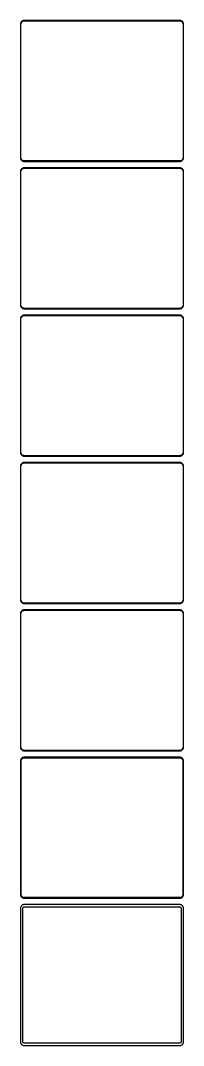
# Model space of a CAD drawing. Header units: metres. Extents: x -112 to 112, y 2963 to 6013.
# Drawn here: x -112 to 112, y 2963 to 4381 of the extents above; entities that cross this region are included whole.
import ezdxf

# ---------------------------------------------------------------- set-up
doc = ezdxf.new("R2010")
doc.units = ezdxf.units.M

msp = doc.modelspace()

# ---------------------------------------------------------------- linework, layer by layer
for p, q in [((-112.461, 4377.13), (-112.5, 4376.5)), ((-112.5, 4376.5), (-112.5, 4191.5)), ((-112.343, 4377.74), (-112.461, 4377.13)), ((-112.149, 4378.34), (-112.343, 4377.74)), ((-111.882, 4378.91), (-112.149, 4378.34)), ((-112, 4376.25), (-111.963, 4376.85)), ((-112, 4191.75), (-112, 4376.25)), ((-111.963, 4376.85), (-111.851, 4377.43)), ((-111.545, 4379.44), (-111.882, 4378.91)), ((-111.851, 4377.43), (-111.666, 4378)), ((-111.666, 4378), (-111.412, 4378.54)), ((-111.145, 4379.92), (-111.545, 4379.44)), ((-111.412, 4378.54), (-111.093, 4379.04)), ((-110.687, 4380.35), (-111.145, 4379.92)), ((-111.093, 4379.04), (-110.713, 4379.5)), ((-110.713, 4379.5), (-110.278, 4379.91)), ((-110.179, 4380.72), (-110.687, 4380.35)), ((-110.278, 4379.91), (-109.795, 4380.26)), ((-109.629, 4381.02), (-110.179, 4380.72)), ((-109.795, 4380.26), (-109.272, 4380.55)), ((-109.045, 4381.26), (-109.629, 4381.02)), ((-109.272, 4380.55), (-108.718, 4380.77)), ((-108.437, 4381.41), (-109.045, 4381.26)), ((-108.718, 4380.77), (-108.14, 4380.92)), ((-107.814, 4381.49), (-108.437, 4381.41)), ((-108.14, 4380.92), (-107.548, 4380.99)), ((107.814, 4381.49), (-107.814, 4381.49)), ((-107.548, 4380.99), (107.548, 4380.99)), ((107.548, 4380.99), (108.14, 4380.92)), ((108.437, 4381.41), (107.814, 4381.49)), ((108.14, 4380.92), (108.718, 4380.77)), ((109.045, 4381.26), (108.437, 4381.41)), ((108.718, 4380.77), (109.272, 4380.55)), ((109.629, 4381.02), (109.045, 4381.26)), ((109.272, 4380.55), (109.795, 4380.26)), ((110.179, 4380.72), (109.629, 4381.02)), ((109.795, 4380.26), (110.278, 4379.91)), ((110.687, 4380.35), (110.179, 4380.72)), ((110.278, 4379.91), (110.713, 4379.5)), ((111.145, 4379.92), (110.687, 4380.35)), ((110.713, 4379.5), (111.093, 4379.04)), ((111.093, 4379.04), (111.412, 4378.54)), ((111.545, 4379.44), (111.145, 4379.92)), ((111.412, 4378.54), (111.666, 4378)), ((111.882, 4378.91), (111.545, 4379.44)), ((111.666, 4378), (111.851, 4377.43)), ((111.851, 4377.43), (111.963, 4376.85)), ((112.149, 4378.34), (111.882, 4378.91)), ((111.963, 4376.85), (112, 4376.25)), ((112, 4376.25), (112, 4191.75)), ((112.343, 4377.74), (112.149, 4378.34)), ((112.461, 4377.13), (112.343, 4377.74)), ((112.5, 4376.5), (112.461, 4377.13)), ((112.5, 4191.5), (112.5, 4376.5)), ((-112.5, 4191.5), (-112.461, 4190.87)), ((-112.461, 4190.87), (-112.343, 4190.26)), ((-112.343, 4190.26), (-112.149, 4189.66)), ((-112.149, 4189.66), (-111.882, 4189.09)), ((-111.963, 4191.15), (-112, 4191.75)), ((-111.851, 4190.57), (-111.963, 4191.15)), ((-111.882, 4189.09), (-111.545, 4188.56)), ((-111.666, 4190), (-111.851, 4190.57)), ((-111.412, 4189.46), (-111.666, 4190)), ((-111.545, 4188.56), (-111.145, 4188.08)), ((-111.093, 4188.96), (-111.412, 4189.46)), ((-111.145, 4188.08), (-110.687, 4187.65)), ((-110.713, 4188.5), (-111.093, 4188.96)), ((-110.278, 4188.09), (-110.713, 4188.5)), ((-110.687, 4187.65), (-110.179, 4187.28)), ((-109.795, 4187.74), (-110.278, 4188.09)), ((-110.179, 4187.28), (-109.629, 4186.98)), ((-109.272, 4187.45), (-109.795, 4187.74)), ((-109.629, 4186.98), (-109.045, 4186.74)), ((-108.718, 4187.23), (-109.272, 4187.45)), ((-109.045, 4186.74), (-108.437, 4186.59)), ((-108.14, 4187.08), (-108.718, 4187.23)), ((-108.437, 4186.59), (-107.814, 4186.51)), ((-107.548, 4187.01), (-108.14, 4187.08)), ((-107.814, 4186.51), (107.814, 4186.51)), ((107.548, 4187.01), (-107.548, 4187.01)), ((108.14, 4187.08), (107.548, 4187.01)), ((107.814, 4186.51), (108.437, 4186.59)), ((108.718, 4187.23), (108.14, 4187.08)), ((108.437, 4186.59), (109.045, 4186.74)), ((109.272, 4187.45), (108.718, 4187.23)), ((109.045, 4186.74), (109.629, 4186.98)), ((109.795, 4187.74), (109.272, 4187.45)), ((109.629, 4186.98), (110.179, 4187.28)), ((110.278, 4188.09), (109.795, 4187.74)), ((110.179, 4187.28), (110.687, 4187.65)), ((110.713, 4188.5), (110.278, 4188.09)), ((110.687, 4187.65), (111.145, 4188.08)), ((111.093, 4188.96), (110.713, 4188.5)), ((111.412, 4189.46), (111.093, 4188.96)), ((111.145, 4188.08), (111.545, 4188.56)), ((111.666, 4190), (111.412, 4189.46)), ((111.545, 4188.56), (111.882, 4189.09)), ((111.851, 4190.57), (111.666, 4190)), ((111.963, 4191.15), (111.851, 4190.57)), ((111.882, 4189.09), (112.149, 4189.66)), ((112, 4191.75), (111.963, 4191.15)), ((112.149, 4189.66), (112.343, 4190.26)), ((112.343, 4190.26), (112.461, 4190.87)), ((112.461, 4190.87), (112.5, 4191.5)), ((-112.461, 4173.13), (-112.5, 4172.5)), ((-112.5, 4172.5), (-112.5, 3987.5)), ((-112.343, 4173.74), (-112.461, 4173.13)), ((-112.149, 4174.34), (-112.343, 4173.74)), ((-111.882, 4174.91), (-112.149, 4174.34)), ((-112, 4172.25), (-111.963, 4172.85)), ((-112, 3987.75), (-112, 4172.25)), ((-111.963, 4172.85), (-111.851, 4173.43)), ((-111.545, 4175.44), (-111.882, 4174.91)), ((-111.851, 4173.43), (-111.666, 4174)), ((-111.666, 4174), (-111.412, 4174.54)), ((-111.145, 4175.92), (-111.545, 4175.44)), ((-111.412, 4174.54), (-111.093, 4175.04)), ((-110.687, 4176.35), (-111.145, 4175.92)), ((-111.093, 4175.04), (-110.713, 4175.5)), ((-110.713, 4175.5), (-110.278, 4175.91)), ((-110.179, 4176.72), (-110.687, 4176.35)), ((-110.278, 4175.91), (-109.795, 4176.26)), ((-109.629, 4177.02), (-110.179, 4176.72)), ((-109.795, 4176.26), (-109.272, 4176.55)), ((-109.045, 4177.26), (-109.629, 4177.02)), ((-109.272, 4176.55), (-108.718, 4176.77)), ((-108.437, 4177.41), (-109.045, 4177.26)), ((-108.718, 4176.77), (-108.14, 4176.92)), ((-107.814, 4177.49), (-108.437, 4177.41)), ((-108.14, 4176.92), (-107.548, 4176.99)), ((107.814, 4177.49), (-107.814, 4177.49)), ((-107.548, 4176.99), (107.548, 4176.99)), ((107.548, 4176.99), (108.14, 4176.92)), ((108.437, 4177.41), (107.814, 4177.49)), ((108.14, 4176.92), (108.718, 4176.77)), ((109.045, 4177.26), (108.437, 4177.41)), ((108.718, 4176.77), (109.272, 4176.55)), ((109.629, 4177.02), (109.045, 4177.26)), ((109.272, 4176.55), (109.795, 4176.26)), ((110.179, 4176.72), (109.629, 4177.02)), ((109.795, 4176.26), (110.278, 4175.91)), ((110.687, 4176.35), (110.179, 4176.72)), ((110.278, 4175.91), (110.713, 4175.5)), ((111.145, 4175.92), (110.687, 4176.35)), ((110.713, 4175.5), (111.093, 4175.04)), ((111.093, 4175.04), (111.412, 4174.54)), ((111.545, 4175.44), (111.145, 4175.92)), ((111.412, 4174.54), (111.666, 4174)), ((111.882, 4174.91), (111.545, 4175.44)), ((111.666, 4174), (111.851, 4173.43)), ((111.851, 4173.43), (111.963, 4172.85)), ((112.149, 4174.34), (111.882, 4174.91)), ((111.963, 4172.85), (112, 4172.25)), ((112, 4172.25), (112, 3987.75)), ((112.343, 4173.74), (112.149, 4174.34)), ((112.461, 4173.13), (112.343, 4173.74)), ((112.5, 4172.5), (112.461, 4173.13)), ((112.5, 3987.5), (112.5, 4172.5)), ((-112.5, 3987.5), (-112.461, 3986.87)), ((-111.963, 3987.15), (-112, 3987.75)), ((112, 3987.75), (111.963, 3987.15)), ((112.461, 3986.87), (112.5, 3987.5)), ((-112.461, 3986.87), (-112.343, 3986.26)), ((-112.343, 3986.26), (-112.149, 3985.66)), ((-112.149, 3985.66), (-111.882, 3985.09)), ((-111.851, 3986.57), (-111.963, 3987.15)), ((-111.882, 3985.09), (-111.545, 3984.56)), ((-111.666, 3986), (-111.851, 3986.57)), ((-111.412, 3985.46), (-111.666, 3986)), ((-111.545, 3984.56), (-111.145, 3984.08)), ((-111.093, 3984.96), (-111.412, 3985.46)), ((-111.145, 3984.08), (-110.687, 3983.65)), ((-110.713, 3984.5), (-111.093, 3984.96)), ((-110.278, 3984.09), (-110.713, 3984.5)), ((-110.687, 3983.65), (-110.179, 3983.28)), ((-109.795, 3983.74), (-110.278, 3984.09)), ((-110.179, 3983.28), (-109.629, 3982.98)), ((-109.272, 3983.45), (-109.795, 3983.74)), ((-109.629, 3982.98), (-109.045, 3982.74)), ((-109.045, 3973.26), (-109.629, 3973.02)), ((-108.718, 3983.23), (-109.272, 3983.45)), ((-109.045, 3982.74), (-108.437, 3982.59)), ((-108.437, 3973.41), (-109.045, 3973.26)), ((-108.14, 3983.08), (-108.718, 3983.23)), ((-108.437, 3982.59), (-107.814, 3982.51)), ((-107.814, 3973.49), (-108.437, 3973.41)), ((-107.548, 3983.01), (-108.14, 3983.08)), ((-107.814, 3982.51), (107.814, 3982.51)), ((107.814, 3973.49), (-107.814, 3973.49)), ((107.548, 3983.01), (-107.548, 3983.01)), ((108.14, 3983.08), (107.548, 3983.01)), ((107.814, 3982.51), (108.437, 3982.59)), ((108.437, 3973.41), (107.814, 3973.49)), ((108.718, 3983.23), (108.14, 3983.08)), ((108.437, 3982.59), (109.045, 3982.74)), ((109.045, 3973.26), (108.437, 3973.41)), ((109.272, 3983.45), (108.718, 3983.23)), ((109.045, 3982.74), (109.629, 3982.98)), ((109.629, 3973.02), (109.045, 3973.26)), ((109.795, 3983.74), (109.272, 3983.45)), ((109.629, 3982.98), (110.179, 3983.28)), ((110.278, 3984.09), (109.795, 3983.74)), ((110.179, 3983.28), (110.687, 3983.65)), ((110.713, 3984.5), (110.278, 3984.09)), ((110.687, 3983.65), (111.145, 3984.08)), ((111.093, 3984.96), (110.713, 3984.5)), ((111.412, 3985.46), (111.093, 3984.96)), ((111.145, 3984.08), (111.545, 3984.56)), ((111.666, 3986), (111.412, 3985.46)), ((111.545, 3984.56), (111.882, 3985.09)), ((111.851, 3986.57), (111.666, 3986)), ((111.963, 3987.15), (111.851, 3986.57)), ((111.882, 3985.09), (112.149, 3985.66)), ((112.149, 3985.66), (112.343, 3986.26)), ((112.343, 3986.26), (112.461, 3986.87)), ((-112.461, 3969.13), (-112.5, 3968.5)), ((-112.5, 3968.5), (-112.5, 3783.5)), ((-112.343, 3969.74), (-112.461, 3969.13)), ((-112.149, 3970.34), (-112.343, 3969.74)), ((-111.882, 3970.91), (-112.149, 3970.34)), ((-112, 3968.25), (-111.963, 3968.85)), ((-112, 3783.75), (-112, 3968.25)), ((-111.963, 3968.85), (-111.851, 3969.43)), ((-111.545, 3971.44), (-111.882, 3970.91)), ((-111.851, 3969.43), (-111.666, 3970)), ((-111.666, 3970), (-111.412, 3970.54)), ((-111.145, 3971.92), (-111.545, 3971.44)), ((-111.412, 3970.54), (-111.093, 3971.04)), ((-110.687, 3972.35), (-111.145, 3971.92)), ((-111.093, 3971.04), (-110.713, 3971.5)), ((-110.713, 3971.5), (-110.278, 3971.91)), ((-110.179, 3972.72), (-110.687, 3972.35)), ((-110.278, 3971.91), (-109.795, 3972.26)), ((-109.629, 3973.02), (-110.179, 3972.72)), ((-109.795, 3972.26), (-109.272, 3972.55)), ((-109.272, 3972.55), (-108.718, 3972.77)), ((-108.718, 3972.77), (-108.14, 3972.92)), ((-108.14, 3972.92), (-107.548, 3972.99)), ((-107.548, 3972.99), (107.548, 3972.99)), ((107.548, 3972.99), (108.14, 3972.92)), ((108.14, 3972.92), (108.718, 3972.77)), ((108.718, 3972.77), (109.272, 3972.55)), ((109.272, 3972.55), (109.795, 3972.26)), ((110.179, 3972.72), (109.629, 3973.02)), ((109.795, 3972.26), (110.278, 3971.91)), ((110.687, 3972.35), (110.179, 3972.72)), ((110.278, 3971.91), (110.713, 3971.5)), ((111.145, 3971.92), (110.687, 3972.35)), ((110.713, 3971.5), (111.093, 3971.04)), ((111.093, 3971.04), (111.412, 3970.54)), ((111.545, 3971.44), (111.145, 3971.92)), ((111.412, 3970.54), (111.666, 3970)), ((111.882, 3970.91), (111.545, 3971.44)), ((111.666, 3970), (111.851, 3969.43)), ((111.851, 3969.43), (111.963, 3968.85)), ((112.149, 3970.34), (111.882, 3970.91)), ((111.963, 3968.85), (112, 3968.25)), ((112, 3968.25), (112, 3783.75)), ((112.343, 3969.74), (112.149, 3970.34)), ((112.461, 3969.13), (112.343, 3969.74)), ((112.5, 3968.5), (112.461, 3969.13)), ((112.5, 3783.5), (112.5, 3968.5)), ((-112.5, 3783.5), (-112.461, 3782.87)), ((-112.461, 3782.87), (-112.343, 3782.26)), ((-112.343, 3782.26), (-112.149, 3781.66)), ((-112.149, 3781.66), (-111.882, 3781.09)), ((-111.963, 3783.15), (-112, 3783.75)), ((-111.851, 3782.57), (-111.963, 3783.15)), ((-111.882, 3781.09), (-111.545, 3780.56)), ((-111.666, 3782), (-111.851, 3782.57)), ((-111.412, 3781.46), (-111.666, 3782)), ((-111.545, 3780.56), (-111.145, 3780.08)), ((-111.093, 3780.96), (-111.412, 3781.46)), ((-111.145, 3780.08), (-110.687, 3779.65)), ((-110.713, 3780.5), (-111.093, 3780.96)), ((-110.278, 3780.09), (-110.713, 3780.5)), ((-110.687, 3779.65), (-110.179, 3779.28)), ((-109.795, 3779.74), (-110.278, 3780.09)), ((-110.179, 3779.28), (-109.629, 3778.98)), ((-109.272, 3779.45), (-109.795, 3779.74)), ((-109.629, 3778.98), (-109.045, 3778.74)), ((-108.718, 3779.23), (-109.272, 3779.45)), ((-109.045, 3778.74), (-108.437, 3778.59)), ((-108.14, 3779.08), (-108.718, 3779.23)), ((-108.437, 3778.59), (-107.814, 3778.51)), ((-107.548, 3779.01), (-108.14, 3779.08)), ((-107.814, 3778.51), (107.814, 3778.51)), ((107.548, 3779.01), (-107.548, 3779.01)), ((108.14, 3779.08), (107.548, 3779.01)), ((107.814, 3778.51), (108.437, 3778.59)), ((108.718, 3779.23), (108.14, 3779.08)), ((108.437, 3778.59), (109.045, 3778.74)), ((109.272, 3779.45), (108.718, 3779.23)), ((109.045, 3778.74), (109.629, 3778.98)), ((109.795, 3779.74), (109.272, 3779.45)), ((109.629, 3778.98), (110.179, 3779.28)), ((110.278, 3780.09), (109.795, 3779.74)), ((110.179, 3779.28), (110.687, 3779.65)), ((110.713, 3780.5), (110.278, 3780.09)), ((110.687, 3779.65), (111.145, 3780.08)), ((111.093, 3780.96), (110.713, 3780.5)), ((111.412, 3781.46), (111.093, 3780.96)), ((111.145, 3780.08), (111.545, 3780.56)), ((111.666, 3782), (111.412, 3781.46)), ((111.545, 3780.56), (111.882, 3781.09)), ((111.851, 3782.57), (111.666, 3782)), ((111.963, 3783.15), (111.851, 3782.57)), ((111.882, 3781.09), (112.149, 3781.66)), ((112, 3783.75), (111.963, 3783.15)), ((112.149, 3781.66), (112.343, 3782.26)), ((112.343, 3782.26), (112.461, 3782.87)), ((112.461, 3782.87), (112.5, 3783.5)), ((-112.461, 3765.13), (-112.5, 3764.5)), ((-112.5, 3764.5), (-112.5, 3579.5)), ((-112.343, 3765.74), (-112.461, 3765.13)), ((-112.149, 3766.34), (-112.343, 3765.74)), ((-111.882, 3766.91), (-112.149, 3766.34)), ((-112, 3764.25), (-111.963, 3764.85)), ((-112, 3579.75), (-112, 3764.25)), ((-111.963, 3764.85), (-111.851, 3765.43)), ((-111.545, 3767.44), (-111.882, 3766.91)), ((-111.851, 3765.43), (-111.666, 3766)), ((-111.666, 3766), (-111.412, 3766.54)), ((-111.145, 3767.92), (-111.545, 3767.44)), ((-111.412, 3766.54), (-111.093, 3767.04)), ((-110.687, 3768.35), (-111.145, 3767.92)), ((-111.093, 3767.04), (-110.713, 3767.5)), ((-110.713, 3767.5), (-110.278, 3767.91)), ((-110.179, 3768.72), (-110.687, 3768.35)), ((-110.278, 3767.91), (-109.795, 3768.26)), ((-109.629, 3769.02), (-110.179, 3768.72)), ((-109.795, 3768.26), (-109.272, 3768.55)), ((-109.045, 3769.26), (-109.629, 3769.02)), ((-109.272, 3768.55), (-108.718, 3768.77)), ((-108.437, 3769.41), (-109.045, 3769.26)), ((-108.718, 3768.77), (-108.14, 3768.92)), ((-107.814, 3769.49), (-108.437, 3769.41)), ((-108.14, 3768.92), (-107.548, 3768.99)), ((107.814, 3769.49), (-107.814, 3769.49)), ((-107.548, 3768.99), (107.548, 3768.99)), ((107.548, 3768.99), (108.14, 3768.92)), ((108.437, 3769.41), (107.814, 3769.49)), ((108.14, 3768.92), (108.718, 3768.77)), ((109.045, 3769.26), (108.437, 3769.41)), ((108.718, 3768.77), (109.272, 3768.55)), ((109.629, 3769.02), (109.045, 3769.26)), ((109.272, 3768.55), (109.795, 3768.26)), ((110.179, 3768.72), (109.629, 3769.02)), ((109.795, 3768.26), (110.278, 3767.91)), ((110.687, 3768.35), (110.179, 3768.72)), ((110.278, 3767.91), (110.713, 3767.5)), ((111.145, 3767.92), (110.687, 3768.35)), ((110.713, 3767.5), (111.093, 3767.04)), ((111.093, 3767.04), (111.412, 3766.54)), ((111.545, 3767.44), (111.145, 3767.92)), ((111.412, 3766.54), (111.666, 3766)), ((111.882, 3766.91), (111.545, 3767.44)), ((111.666, 3766), (111.851, 3765.43)), ((111.851, 3765.43), (111.963, 3764.85)), ((112.149, 3766.34), (111.882, 3766.91)), ((111.963, 3764.85), (112, 3764.25)), ((112, 3764.25), (112, 3579.75)), ((112.343, 3765.74), (112.149, 3766.34)), ((112.461, 3765.13), (112.343, 3765.74)), ((112.5, 3764.5), (112.461, 3765.13)), ((112.5, 3579.5), (112.5, 3764.5)), ((-112.5, 3579.5), (-112.461, 3578.87)), ((-112.461, 3578.87), (-112.343, 3578.26)), ((-112.343, 3578.26), (-112.149, 3577.66)), ((-112.149, 3577.66), (-111.882, 3577.09)), ((-111.963, 3579.15), (-112, 3579.75)), ((-111.851, 3578.57), (-111.963, 3579.15)), ((-111.882, 3577.09), (-111.545, 3576.56)), ((-111.666, 3578), (-111.851, 3578.57)), ((-111.412, 3577.46), (-111.666, 3578)), ((-111.545, 3576.56), (-111.145, 3576.08)), ((-111.093, 3576.96), (-111.412, 3577.46)), ((-111.145, 3576.08), (-110.687, 3575.65)), ((-110.713, 3576.5), (-111.093, 3576.96)), ((-110.278, 3576.09), (-110.713, 3576.5)), ((-109.795, 3575.74), (-110.278, 3576.09)), ((110.278, 3576.09), (109.795, 3575.74)), ((110.713, 3576.5), (110.278, 3576.09)), ((110.687, 3575.65), (111.145, 3576.08)), ((111.093, 3576.96), (110.713, 3576.5)), ((111.412, 3577.46), (111.093, 3576.96)), ((111.145, 3576.08), (111.545, 3576.56)), ((111.666, 3578), (111.412, 3577.46)), ((111.545, 3576.56), (111.882, 3577.09)), ((111.851, 3578.57), (111.666, 3578)), ((111.963, 3579.15), (111.851, 3578.57)), ((111.882, 3577.09), (112.149, 3577.66)), ((112, 3579.75), (111.963, 3579.15)), ((112.149, 3577.66), (112.343, 3578.26)), ((112.343, 3578.26), (112.461, 3578.87)), ((112.461, 3578.87), (112.5, 3579.5)), ((-112.343, 3561.74), (-112.461, 3561.13)), ((-112.149, 3562.34), (-112.343, 3561.74)), ((-111.882, 3562.91), (-112.149, 3562.34)), ((-111.545, 3563.44), (-111.882, 3562.91)), ((-111.851, 3561.43), (-111.666, 3562)), ((-111.666, 3562), (-111.412, 3562.54)), ((-111.145, 3563.92), (-111.545, 3563.44)), ((-111.412, 3562.54), (-111.093, 3563.04)), ((-110.687, 3564.35), (-111.145, 3563.92)), ((-111.093, 3563.04), (-110.713, 3563.5)), ((-110.713, 3563.5), (-110.278, 3563.91)), ((-110.687, 3575.65), (-110.179, 3575.28)), ((-110.179, 3564.72), (-110.687, 3564.35)), ((-110.278, 3563.91), (-109.795, 3564.26)), ((-110.179, 3575.28), (-109.629, 3574.98)), ((-109.629, 3565.02), (-110.179, 3564.72)), ((-109.272, 3575.45), (-109.795, 3575.74)), ((-109.795, 3564.26), (-109.272, 3564.55)), ((-109.629, 3574.98), (-109.045, 3574.74)), ((-109.045, 3565.26), (-109.629, 3565.02)), ((-108.718, 3575.23), (-109.272, 3575.45)), ((-109.272, 3564.55), (-108.718, 3564.77)), ((-109.045, 3574.74), (-108.437, 3574.59)), ((-108.437, 3565.41), (-109.045, 3565.26)), ((-108.14, 3575.08), (-108.718, 3575.23)), ((-108.718, 3564.77), (-108.14, 3564.92)), ((-108.437, 3574.59), (-107.814, 3574.51)), ((-107.814, 3565.49), (-108.437, 3565.41)), ((-107.548, 3575.01), (-108.14, 3575.08)), ((-108.14, 3564.92), (-107.548, 3564.99)), ((-107.814, 3574.51), (107.814, 3574.51)), ((107.814, 3565.49), (-107.814, 3565.49)), ((107.548, 3575.01), (-107.548, 3575.01)), ((-107.548, 3564.99), (107.548, 3564.99)), ((108.14, 3575.08), (107.548, 3575.01)), ((107.548, 3564.99), (108.14, 3564.92)), ((107.814, 3574.51), (108.437, 3574.59)), ((108.437, 3565.41), (107.814, 3565.49)), ((108.718, 3575.23), (108.14, 3575.08)), ((108.14, 3564.92), (108.718, 3564.77)), ((108.437, 3574.59), (109.045, 3574.74)), ((109.045, 3565.26), (108.437, 3565.41)), ((109.272, 3575.45), (108.718, 3575.23)), ((108.718, 3564.77), (109.272, 3564.55)), ((109.045, 3574.74), (109.629, 3574.98)), ((109.629, 3565.02), (109.045, 3565.26)), ((109.795, 3575.74), (109.272, 3575.45)), ((109.272, 3564.55), (109.795, 3564.26)), ((109.629, 3574.98), (110.179, 3575.28)), ((110.179, 3564.72), (109.629, 3565.02)), ((109.795, 3564.26), (110.278, 3563.91)), ((110.179, 3575.28), (110.687, 3575.65)), ((110.687, 3564.35), (110.179, 3564.72)), ((110.278, 3563.91), (110.713, 3563.5)), ((111.145, 3563.92), (110.687, 3564.35)), ((110.713, 3563.5), (111.093, 3563.04)), ((111.093, 3563.04), (111.412, 3562.54)), ((111.545, 3563.44), (111.145, 3563.92)), ((111.412, 3562.54), (111.666, 3562)), ((111.882, 3562.91), (111.545, 3563.44)), ((111.666, 3562), (111.851, 3561.43)), ((112.149, 3562.34), (111.882, 3562.91)), ((112.343, 3561.74), (112.149, 3562.34)), ((112.461, 3561.13), (112.343, 3561.74)), ((-112.461, 3561.13), (-112.5, 3560.5)), ((-112.5, 3560.5), (-112.5, 3375.5)), ((-112, 3560.25), (-111.963, 3560.85)), ((-112, 3375.75), (-112, 3560.25)), ((-111.963, 3560.85), (-111.851, 3561.43)), ((111.851, 3561.43), (111.963, 3560.85)), ((111.963, 3560.85), (112, 3560.25)), ((112, 3560.25), (112, 3375.75)), ((112.5, 3560.5), (112.461, 3561.13)), ((112.5, 3375.5), (112.5, 3560.5)), ((-112.5, 3375.5), (-112.461, 3374.87)), ((-112.461, 3374.87), (-112.343, 3374.26)), ((-112.343, 3374.26), (-112.149, 3373.66)), ((-112.149, 3373.66), (-111.882, 3373.09)), ((-111.963, 3375.15), (-112, 3375.75)), ((-111.851, 3374.57), (-111.963, 3375.15)), ((-111.882, 3373.09), (-111.545, 3372.56)), ((-111.666, 3374), (-111.851, 3374.57)), ((-111.412, 3373.46), (-111.666, 3374)), ((-111.545, 3372.56), (-111.145, 3372.08)), ((-111.093, 3372.96), (-111.412, 3373.46)), ((-111.145, 3372.08), (-110.687, 3371.65)), ((-110.713, 3372.5), (-111.093, 3372.96)), ((-110.278, 3372.09), (-110.713, 3372.5)), ((-110.687, 3371.65), (-110.179, 3371.28)), ((-109.795, 3371.74), (-110.278, 3372.09)), ((-110.179, 3371.28), (-109.629, 3370.98)), ((-109.272, 3371.45), (-109.795, 3371.74)), ((-109.629, 3370.98), (-109.045, 3370.74)), ((-108.718, 3371.23), (-109.272, 3371.45)), ((-109.045, 3370.74), (-108.437, 3370.59)), ((-108.14, 3371.08), (-108.718, 3371.23)), ((-108.437, 3370.59), (-107.814, 3370.51)), ((-107.548, 3371.01), (-108.14, 3371.08)), ((-107.814, 3370.51), (107.814, 3370.51)), ((107.548, 3371.01), (-107.548, 3371.01)), ((108.14, 3371.08), (107.548, 3371.01)), ((107.814, 3370.51), (108.437, 3370.59)), ((108.718, 3371.23), (108.14, 3371.08)), ((108.437, 3370.59), (109.045, 3370.74)), ((109.272, 3371.45), (108.718, 3371.23)), ((109.045, 3370.74), (109.629, 3370.98)), ((109.795, 3371.74), (109.272, 3371.45)), ((109.629, 3370.98), (110.179, 3371.28)), ((110.278, 3372.09), (109.795, 3371.74)), ((110.179, 3371.28), (110.687, 3371.65)), ((110.713, 3372.5), (110.278, 3372.09)), ((110.687, 3371.65), (111.145, 3372.08)), ((111.093, 3372.96), (110.713, 3372.5)), ((111.412, 3373.46), (111.093, 3372.96)), ((111.145, 3372.08), (111.545, 3372.56)), ((111.666, 3374), (111.412, 3373.46)), ((111.545, 3372.56), (111.882, 3373.09)), ((111.851, 3374.57), (111.666, 3374)), ((111.963, 3375.15), (111.851, 3374.57)), ((111.882, 3373.09), (112.149, 3373.66)), ((112, 3375.75), (111.963, 3375.15)), ((112.149, 3373.66), (112.343, 3374.26)), ((112.343, 3374.26), (112.461, 3374.87)), ((112.461, 3374.87), (112.5, 3375.5)), ((-112.461, 3357.13), (-112.5, 3356.5)), ((-112.5, 3356.5), (-112.5, 3171.5)), ((-112.343, 3357.74), (-112.461, 3357.13)), ((-112.149, 3358.34), (-112.343, 3357.74)), ((-111.882, 3358.91), (-112.149, 3358.34)), ((-111.545, 3359.44), (-111.882, 3358.91)), ((-111.828, 3356.25), (-111.792, 3356.82)), ((-111.828, 3171.75), (-111.828, 3356.25)), ((-111.792, 3356.82), (-111.685, 3357.39)), ((-111.685, 3357.39), (-111.507, 3357.94)), ((-111.145, 3359.92), (-111.545, 3359.44)), ((-111.507, 3357.94), (-111.262, 3358.46)), ((-111.262, 3358.46), (-110.954, 3358.94)), ((-110.687, 3360.35), (-111.145, 3359.92)), ((-110.954, 3358.94), (-110.588, 3359.38)), ((-110.179, 3360.72), (-110.687, 3360.35)), ((-110.588, 3359.38), (-110.168, 3359.78)), ((-109.629, 3361.02), (-110.179, 3360.72)), ((-110.168, 3359.78), (-109.703, 3360.12)), ((-109.703, 3360.12), (-109.199, 3360.39)), ((-109.045, 3361.26), (-109.629, 3361.02)), ((-109.199, 3360.39), (-108.665, 3360.6)), ((-108.437, 3361.41), (-109.045, 3361.26)), ((-108.665, 3360.6), (-108.108, 3360.75)), ((-107.814, 3361.49), (-108.437, 3361.41)), ((-108.108, 3360.75), (-107.537, 3360.82)), ((107.814, 3361.49), (-107.814, 3361.49)), ((-107.537, 3360.82), (107.537, 3360.82)), ((107.537, 3360.82), (108.108, 3360.75)), ((108.437, 3361.41), (107.814, 3361.49)), ((108.108, 3360.75), (108.665, 3360.6)), ((109.045, 3361.26), (108.437, 3361.41)), ((108.665, 3360.6), (109.199, 3360.39)), ((109.629, 3361.02), (109.045, 3361.26)), ((109.199, 3360.39), (109.703, 3360.12)), ((110.179, 3360.72), (109.629, 3361.02)), ((109.703, 3360.12), (110.168, 3359.78)), ((110.168, 3359.78), (110.588, 3359.38)), ((110.687, 3360.35), (110.179, 3360.72)), ((110.588, 3359.38), (110.954, 3358.94)), ((111.145, 3359.92), (110.687, 3360.35)), ((110.954, 3358.94), (111.262, 3358.46)), ((111.545, 3359.44), (111.145, 3359.92)), ((111.262, 3358.46), (111.507, 3357.94)), ((111.507, 3357.94), (111.685, 3357.39)), ((111.882, 3358.91), (111.545, 3359.44)), ((111.685, 3357.39), (111.792, 3356.82)), ((111.792, 3356.82), (111.828, 3356.25)), ((111.828, 3356.25), (111.828, 3171.75)), ((112.149, 3358.34), (111.882, 3358.91)), ((112.343, 3357.74), (112.149, 3358.34)), ((112.461, 3357.13), (112.343, 3357.74)), ((112.5, 3356.5), (112.461, 3357.13)), ((112.5, 3171.5), (112.5, 3356.5)), ((-112.5, 3171.5), (-112.461, 3170.87)), ((-112.461, 3170.87), (-112.343, 3170.26)), ((-112.343, 3170.26), (-112.149, 3169.66)), ((-112.149, 3169.66), (-111.882, 3169.09)), ((-111.882, 3169.09), (-111.545, 3168.56)), ((-111.792, 3171.18), (-111.828, 3171.75)), ((-111.685, 3170.61), (-111.792, 3171.18)), ((-111.507, 3170.06), (-111.685, 3170.61)), ((-111.545, 3168.56), (-111.145, 3168.08)), ((-111.262, 3169.54), (-111.507, 3170.06)), ((-110.954, 3169.06), (-111.262, 3169.54)), ((-111.145, 3168.08), (-110.687, 3167.65)), ((-110.588, 3168.62), (-110.954, 3169.06)), ((-110.687, 3167.65), (-110.179, 3167.28)), ((-110.168, 3168.22), (-110.588, 3168.62)), ((-110.179, 3167.28), (-109.629, 3166.98)), ((-109.703, 3167.88), (-110.168, 3168.22)), ((-109.199, 3167.61), (-109.703, 3167.88)), ((-109.629, 3166.98), (-109.045, 3166.74)), ((-108.665, 3167.4), (-109.199, 3167.61)), ((-109.045, 3166.74), (-108.437, 3166.59)), ((-108.108, 3167.25), (-108.665, 3167.4)), ((-108.437, 3166.59), (-107.814, 3166.51)), ((-107.537, 3167.18), (-108.108, 3167.25)), ((-107.814, 3166.51), (107.814, 3166.51)), ((107.537, 3167.18), (-107.537, 3167.18)), ((108.108, 3167.25), (107.537, 3167.18)), ((107.814, 3166.51), (108.437, 3166.59)), ((108.665, 3167.4), (108.108, 3167.25)), ((108.437, 3166.59), (109.045, 3166.74)), ((109.199, 3167.61), (108.665, 3167.4)), ((109.045, 3166.74), (109.629, 3166.98)), ((109.703, 3167.88), (109.199, 3167.61)), ((109.629, 3166.98), (110.179, 3167.28)), ((110.168, 3168.22), (109.703, 3167.88)), ((110.588, 3168.62), (110.168, 3168.22)), ((110.179, 3167.28), (110.687, 3167.65)), ((110.954, 3169.06), (110.588, 3168.62)), ((110.687, 3167.65), (111.145, 3168.08)), ((111.262, 3169.54), (110.954, 3169.06)), ((111.145, 3168.08), (111.545, 3168.56)), ((111.507, 3170.06), (111.262, 3169.54)), ((111.685, 3170.61), (111.507, 3170.06)), ((111.545, 3168.56), (111.882, 3169.09)), ((111.792, 3171.18), (111.685, 3170.61)), ((111.828, 3171.75), (111.792, 3171.18)), ((111.882, 3169.09), (112.149, 3169.66)), ((112.149, 3169.66), (112.343, 3170.26)), ((112.343, 3170.26), (112.461, 3170.87)), ((112.461, 3170.87), (112.5, 3171.5)), ((-112.461, 3153.13), (-112.5, 3152.5)), ((-112.5, 3152.5), (-112.5, 2967.5)), ((-112.343, 3153.74), (-112.461, 3153.13)), ((-112.149, 3154.34), (-112.343, 3153.74)), ((-111.882, 3154.91), (-112.149, 3154.34)), ((-111.545, 3155.44), (-111.882, 3154.91)), ((-111.145, 3155.92), (-111.545, 3155.44)), ((-110.687, 3156.35), (-111.145, 3155.92)), ((-110.179, 3156.72), (-110.687, 3156.35)), ((-109.629, 3157.02), (-110.179, 3156.72)), ((-109.045, 3157.26), (-109.629, 3157.02)), ((-109.36, 3152.25), (-109.343, 3152.51)), ((-109.36, 2967.75), (-109.36, 3152.25)), ((-109.343, 3152.51), (-109.293, 3152.77)), ((-109.293, 3152.77), (-109.211, 3153.03)), ((-109.211, 3153.03), (-109.099, 3153.27)), ((-109.099, 3153.27), (-108.957, 3153.49)), ((-108.437, 3157.41), (-109.045, 3157.26)), ((-108.957, 3153.49), (-108.788, 3153.69)), ((-108.788, 3153.69), (-108.595, 3153.88)), ((-108.595, 3153.88), (-108.38, 3154.03)), ((-107.814, 3157.49), (-108.437, 3157.41)), ((-108.38, 3154.03), (-108.148, 3154.16)), ((-108.148, 3154.16), (-107.902, 3154.26)), ((-107.902, 3154.26), (-107.645, 3154.32)), ((107.814, 3157.49), (-107.814, 3157.49)), ((-107.645, 3154.32), (-107.382, 3154.36)), ((-107.382, 3154.36), (107.382, 3154.36)), ((107.382, 3154.36), (107.645, 3154.32)), ((107.645, 3154.32), (107.902, 3154.26)), ((108.437, 3157.41), (107.814, 3157.49)), ((107.902, 3154.26), (108.148, 3154.16)), ((108.148, 3154.16), (108.38, 3154.03)), ((108.38, 3154.03), (108.595, 3153.88)), ((109.045, 3157.26), (108.437, 3157.41)), ((108.595, 3153.88), (108.788, 3153.69)), ((108.788, 3153.69), (108.957, 3153.49)), ((108.957, 3153.49), (109.099, 3153.27)), ((109.629, 3157.02), (109.045, 3157.26)), ((109.099, 3153.27), (109.211, 3153.03)), ((109.211, 3153.03), (109.293, 3152.77)), ((109.293, 3152.77), (109.343, 3152.51)), ((109.343, 3152.51), (109.36, 3152.25)), ((109.36, 3152.25), (109.36, 2967.75)), ((110.179, 3156.72), (109.629, 3157.02)), ((110.687, 3156.35), (110.179, 3156.72)), ((111.145, 3155.92), (110.687, 3156.35)), ((111.545, 3155.44), (111.145, 3155.92)), ((111.882, 3154.91), (111.545, 3155.44)), ((112.149, 3154.34), (111.882, 3154.91)), ((112.343, 3153.74), (112.149, 3154.34)), ((112.461, 3153.13), (112.343, 3153.74)), ((112.5, 3152.5), (112.461, 3153.13)), ((112.5, 2967.5), (112.5, 3152.5)), ((-112.5, 2967.5), (-112.461, 2966.87)), ((-112.461, 2966.87), (-112.343, 2966.26)), ((-112.343, 2966.26), (-112.149, 2965.66)), ((-109.343, 2967.49), (-109.36, 2967.75)), ((-109.293, 2967.23), (-109.343, 2967.49)), ((-109.211, 2966.97), (-109.293, 2967.23)), ((-109.099, 2966.73), (-109.211, 2966.97)), ((-108.957, 2966.51), (-109.099, 2966.73)), ((-108.788, 2966.31), (-108.957, 2966.51)), ((-108.595, 2966.12), (-108.788, 2966.31)), ((-108.38, 2965.97), (-108.595, 2966.12)), ((-108.148, 2965.84), (-108.38, 2965.97)), ((-107.902, 2965.74), (-108.148, 2965.84)), ((-107.645, 2965.68), (-107.902, 2965.74)), ((-107.382, 2965.64), (-107.645, 2965.68)), ((107.645, 2965.68), (107.382, 2965.64)), ((107.902, 2965.74), (107.645, 2965.68)), ((108.148, 2965.84), (107.902, 2965.74)), ((108.38, 2965.97), (108.148, 2965.84)), ((108.595, 2966.12), (108.38, 2965.97)), ((108.788, 2966.31), (108.595, 2966.12)), ((108.957, 2966.51), (108.788, 2966.31)), ((109.099, 2966.73), (108.957, 2966.51)), ((109.211, 2966.97), (109.099, 2966.73)), ((109.293, 2967.23), (109.211, 2966.97)), ((109.343, 2967.49), (109.293, 2967.23)), ((109.36, 2967.75), (109.343, 2967.49)), ((112.149, 2965.66), (112.343, 2966.26)), ((112.343, 2966.26), (112.461, 2966.87)), ((112.461, 2966.87), (112.5, 2967.5)), ((-112.149, 2965.66), (-111.882, 2965.09)), ((-111.882, 2965.09), (-111.545, 2964.56)), ((-111.545, 2964.56), (-111.145, 2964.08)), ((-111.145, 2964.08), (-110.687, 2963.65)), ((-110.687, 2963.65), (-110.179, 2963.28)), ((-110.179, 2963.28), (-109.629, 2962.98)), ((-109.629, 2962.98), (-109.045, 2962.74)), ((-109.045, 2962.74), (-108.437, 2962.59)), ((-108.437, 2962.59), (-107.814, 2962.51)), ((-107.814, 2962.51), (107.814, 2962.51)), ((107.382, 2965.64), (-107.382, 2965.64)), ((107.814, 2962.51), (108.437, 2962.59)), ((108.437, 2962.59), (109.045, 2962.74)), ((109.045, 2962.74), (109.629, 2962.98)), ((109.629, 2962.98), (110.179, 2963.28)), ((110.179, 2963.28), (110.687, 2963.65)), ((110.687, 2963.65), (111.145, 2964.08)), ((111.145, 2964.08), (111.545, 2964.56)), ((111.545, 2964.56), (111.882, 2965.09)), ((111.882, 2965.09), (112.149, 2965.66))]:
    msp.add_line(p, q)

doc.saveas('drawing.dxf')
